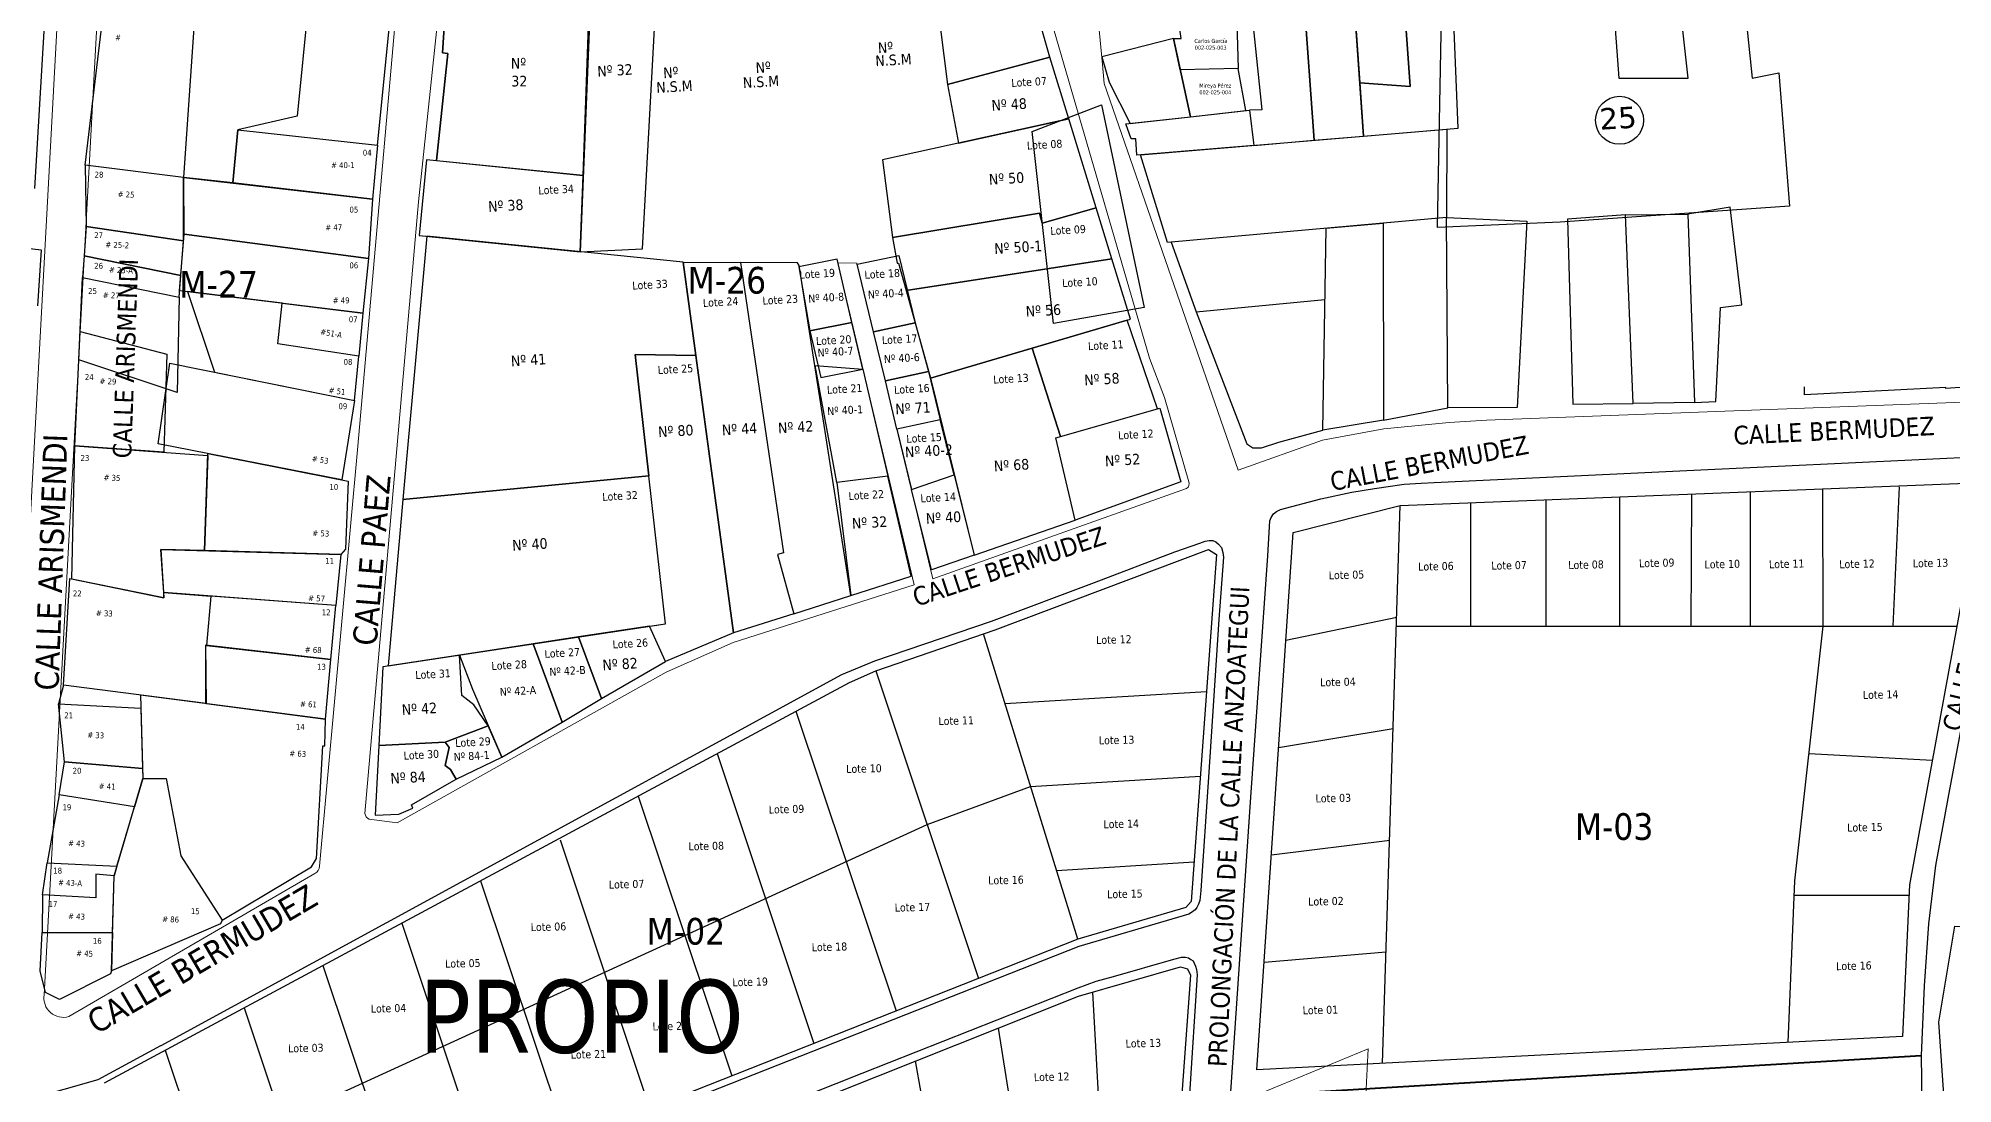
# Model space of a CAD drawing. Header units: metres. Extents: x 2 to 659295185, y -28 to 1124222152.
# Drawn here: x 658698.7 to 659057.6, y 1124157.5 to 1124353.5 of the extents above; entities that cross this region are included whole.
import ezdxf

# ---------------------------------------------------------------- set-up
doc = ezdxf.new("R2010")
doc.units = ezdxf.units.M
doc.header["$MEASUREMENT"] = 0
doc.linetypes.add('HIDDEN', pattern=[0.375, 0.25, -0.125])
for name, color, linetype in [('CALLES', 1, 'CONTINUOUS'), ('CURVAS', 2, 'CONTINUOUS'), ('División Parroquial', 130, 'CONTINUOUS'), ('MANZANA', 30, 'CONTINUOUS'), ('Numero de manzana', 6, 'CONTINUOUS'), ('PARCELA SL', 1, 'CONTINUOUS'), ('Parcelas', 140, 'CONTINUOUS'), ('POLIGONO', 1, 'CONTINUOUS'), ('TEXTOS', 7, 'CONTINUOUS')]:
    doc.layers.add(name, color=color, linetype=linetype)
doc.styles.add('ROMAN', font='verdana.ttf')
doc.styles.get("Standard").update_dxf_attribs({"font": 'tahoma.ttf'})

msp = doc.modelspace()

# ---------------------------------------------------------------- linework, layer by layer
at = {"layer": 'CURVAS', "lineweight": 0}
msp.add_lwpolyline([(658765, 1124093), (658919, 1124152), (658948, 1124164), (658947, 1124144), (659045, 1124152), (659047, 1124141), (659059, 1124068), (659060, 1124062), (659063, 1124054), (659073, 1124027), (659095, 1123996), (658789, 1123944), (658765, 1124093)], dxfattribs=at)
at = {"layer": 'División Parroquial', "lineweight": -3}
for points in [[(658889, 1124300), (658885, 1124336), (658898, 1124341), (658906, 1124303), (658889, 1124300)], [(658889, 1124300), (658885, 1124336), (658898, 1124341), (658906, 1124303), (658889, 1124300)], [(658889, 1124300), (658885, 1124336), (658898, 1124341), (658906, 1124303), (658889, 1124300)], [(659058, 1124187), (659143, 1124183), (659142, 1124178), (659193, 1124182), (659204, 1124231), (659222, 1124231), (659221, 1124199), (659222, 1124199), (659222, 1124186), (659221, 1124186), (659220, 1124175), (659229, 1124175), (659228, 1124152), (659286, 1124150), (659277, 1124049), (659073, 1124060), (659057, 1124140), (659055, 1124169), (659058, 1124187), (659058, 1124187)]]:
    msp.add_lwpolyline(points, dxfattribs=at)
at = {"layer": 'MANZANA', "lineweight": -2}
for p, q in [((659029.8448, 1124286.6176), (659029.8448, 1124288.1176)), ((659056.3081, 1124288.013), (659029.8448, 1124286.6176)), ((659061.6317, 1124288.2005), (659056.3081, 1124287.783)), ((659056.3081, 1124287.783), (659056.3081, 1124288.013)), ((659024.8921, 1124273.2674), (659064.4474, 1124275.0971)), ((658960.3684, 1124270.2081), (659024.8921, 1124273.2674)), ((658931.5739, 1124265.1091), (658939.1271, 1124267.1287)), ((658939.1271, 1124267.1287), (658944.9321, 1124268.3684)), ((658944.9321, 1124268.3684), (658949.1952, 1124269.0583)), ((658949.1952, 1124269.0583), (658954.7859, 1124269.8581)), ((658954.7859, 1124269.8581), (658957.9606, 1124270.0881)), ((658957.9606, 1124270.0881), (658960.3684, 1124270.2081)), ((658929.6114, 1124262.9995), (658929.8258, 1124263.6594)), ((658929.8258, 1124263.6594), (658930.2628, 1124264.3292)), ((658930.2628, 1124264.3292), (658930.807, 1124264.7692)), ((658930.807, 1124264.7692), (658931.5739, 1124265.1091)), ((658929.1991, 1124256.4708), (658929.6114, 1124262.9995)), ((658896.6857, 1124251.4519), (658911.7756, 1124257.1607)), ((658911.7756, 1124257.1607), (658916.484, 1124258.8404)), ((658916.484, 1124258.8404), (658917.4652, 1124259.1803)), ((658917.4652, 1124259.1803), (658918.2321, 1124259.2903)), ((658918.2321, 1124259.2903), (658918.8918, 1124259.3003)), ((658918.8918, 1124259.3003), (658919.436, 1124259.0803)), ((658919.436, 1124259.0803), (658919.9885, 1124258.6404)), ((658919.9885, 1124258.6404), (658920.5409, 1124257.9805)), ((658920.5409, 1124257.9805), (658920.7636, 1124257.0907)), ((658920.7636, 1124257.0907), (658920.879, 1124256.2109)), ((658926.0079, 1124211.2201), (658929.1991, 1124256.4708)), ((658920.879, 1124256.2109), (658920.0544, 1124244.4833)), ((658877.4317, 1124244.1833), (658896.6857, 1124251.4519)), ((658855.5472, 1124236.7849), (658877.4317, 1124244.1833)), ((658920.0544, 1124244.4833), (658918.1002, 1124214.9393)), ((658849.3133, 1124234.2154), (658855.5472, 1124236.7849)), ((658721.7501, 1124164.6295), (658849.3133, 1124234.2154)), ((658918.1002, 1124214.9393), (658916.6654, 1124193.7036)), ((658922.2066, 1124155.0115), (658926.0079, 1124211.2201)), ((658916.451, 1124191.824), (658916.2366, 1124191.1541)), ((658916.6654, 1124193.7036), (658916.451, 1124191.824)), ((658914.3813, 1124189.2645), (658904.8656, 1124186.4551)), ((658914.9255, 1124189.6045), (658914.3813, 1124189.2645)), ((658915.5852, 1124190.0444), (658914.9255, 1124189.6045)), ((658915.915, 1124190.4943), (658915.5852, 1124190.0444)), ((658916.2366, 1124191.1541), (658915.915, 1124190.4943)), ((658904.8656, 1124186.4551), (658893.8079, 1124183.2058)), ((658893.8079, 1124183.2058), (658722.1871, 1124115.6295)), ((658911.5695, 1124180.8462), (658912.996, 1124181.1862)), ((658912.996, 1124181.1862), (658913.7628, 1124181.1862)), ((658913.7628, 1124181.1862), (658914.3071, 1124181.0862)), ((658914.3071, 1124181.0862), (658914.7523, 1124180.7563)), ((658897.0155, 1124176.6871), (658900.2974, 1124177.5869)), ((658900.2974, 1124177.5869), (658911.5695, 1124180.8462)), ((658915.9645, 1124177.8868), (658914.5297, 1124155.5314)), ((658914.7523, 1124180.7563), (658915.1894, 1124180.5363)), ((658915.1894, 1124180.5363), (658915.412, 1124180.0964)), ((658915.412, 1124180.0964), (658915.6347, 1124179.5365)), ((658915.6347, 1124179.5365), (658915.8573, 1124178.8766)), ((658915.8573, 1124178.8766), (658915.9645, 1124177.8868)), ((658853.1559, 1124159.4606), (658893.6265, 1124175.4573)), ((658893.6265, 1124175.4573), (658897.0155, 1124176.6871)), ((658709.9421, 1124158.2708), (658721.6429, 1124164.6295)), ((658805.7918, 1124140.6744), (658853.1559, 1124159.4606)), ((658697.1445, 1124154.6716), (658709.9421, 1124158.2708))]:
    msp.add_line(p, q, dxfattribs=at)
at = {"layer": 'MANZANA', "linetype": 'Continuous', "lineweight": 15}
for points in [[(659055.8485, 1124382.0647), (658898.3381, 1124371.0551, 0.43042936), (658896.3056, 1124368.7797), (658898.1969, 1124348.5853), (658898.509, 1124345.0153), (658923.6449, 1124272.4919), (658939.4761, 1124278.122), (658950.9387, 1124280.2714), (658963.1935, 1124281.4237), (658970.1956, 1124281.8752), (658970.1956, 1124281.8752), (659061.2404, 1124285.2896, 0.40849393), (659064.4211, 1124288.1584), (659057.0739, 1124381.0042, 0.3695006), (659055.8485, 1124382.0647)], [(658913.9787, 1124269.0543, 0.36255694), (658914.4123, 1124270.3414), (658909.809, 1124286.121), (658907.045, 1124293.486), (658885.2804, 1124368.2508, 0.41096429), (658883.8112, 1124369.2844), (658775.3896, 1124362.6177, 0.37470685), (658774.0112, 1124361.2979), (658769.962, 1124322.812), (658759.9265, 1124208.1526, 0.2661707), (658760.7242, 1124207.0503), (658765.982, 1124206.4032), (658816.385, 1124234.622), (658828.96, 1124240.168), (658862.9307, 1124251.003), (658862.9307, 1124251.003), (658862.9307, 1124251.003), (658848.6211, 1124311.3468), (658852.1811, 1124311.3296), (658866.4336, 1124252.1459), (658913.9787, 1124269.0543)], [(658614.994, 1124354.835), (658699.5086, 1124359.066, -0.3572263), (658702.2481, 1124356.3152), (658695.6206, 1124233.9907, -0.3749159), (658693.8128, 1124231.9567, 0.03057356), (658649.1246, 1124228.1419), (658609.381, 1124225.1411), (658592.9088, 1124224.8104, -0.52660435), (658591.6505, 1124226.2607), (658612.1625, 1124352.0502, -0.37878904), (658614.994, 1124354.835)]]:
    msp.add_lwpolyline(points, format="xyb", dxfattribs=at)
msp.add_lwpolyline([(658712.2341, 1124359.2568), (658763.1652, 1124362.2755, -0.44993728), (658765.8383, 1124359.3619), (658758.594, 1124277.012), (658751.4187, 1124198.2483, -0.26621027), (658750.559, 1124196.8996), (658704.4148, 1124170.0648, -0.55317941), (658699.7814, 1124174.1387), (658709.7358, 1124357.0577, -0.34991754)], format="xyb", close=True, dxfattribs=at)
at = {"layer": 'MANZANA', "lineweight": -2}
msp.add_lwpolyline([(659061.3305, 1124235.7151), (659056.7293, 1124210.9201), (659054.3792, 1124198.4127), (659053.1094, 1124187.4549), (659052.2848, 1124175.8373), (659051.6911, 1124162.7799), (659051.8395, 1124153.7118), (659052.7548, 1124144.0937), (659054.2143, 1124136.2553), (659055.1214, 1124130.0566), (659055.377, 1124122.4281), (659056.1768, 1124114.9097), (659057.5209, 1124107.5112), (659059.1948, 1124101.1025)], dxfattribs=at)
at = {"layer": 'MANZANA', "lineweight": 40}
msp.add_lwpolyline([(658776.2169, 1124096.1972), (658827.3824, 1124117.2137), (658886.8435, 1124122.5635), (658922.2066, 1124155.0115), (659051.6911, 1124162.7799)], dxfattribs=at)
at = {"layer": 'Numero de manzana', "lineweight": -2}
msp.add_circle((658995.1553, 1124338.0918), 4.5001, dxfattribs=at)
at = {"layer": 'PARCELA SL', "color": 1, "linetype": 'Continuous', "ltscale": 30}
for p, q in [((658762.3129, 1124333.4347), (658764.7581, 1124358.355)), ((658707.4958, 1124329.6935), (658710.6478, 1124356.3681)), ((658703.4304, 1124232.2056), (658702.4861, 1124228.6868))]:
    msp.add_line(p, q, dxfattribs=at)
for points in [[(658800.2847, 1124313.4343), (658811.9583, 1124313.9783), (658814.6623, 1124363.3744), (658802.2941, 1124362.4864), (658800.2847, 1124313.4343)], [(658848.457, 1124312.048), (658841.2566, 1124310.6233), (658843.3371, 1124298.6223), (658851.2332, 1124300.1887), (658848.457, 1124312.048)], [(658855.2814, 1124298.4554), (658852.2378, 1124311.094), (658860.0591, 1124312.7754), (658863.0876, 1124300.1331), (658855.2814, 1124298.4554)], [(658706.9647, 1124308.6182), (658725.0904, 1124304.9154), (658724.7004, 1124287.0797), (658706.2823, 1124293.1733), (658706.9647, 1124308.6182)], [(658726.6788, 1124305.9681), (658731.7219, 1124290.8679), (658757.9774, 1124285.5938), (658758.7782, 1124293.8953), (658743.5804, 1124296.1897), (658744.3974, 1124303.806), (658726.6788, 1124305.9681)], [(658851.2332, 1124300.1887), (658843.3371, 1124298.6223), (658845.3885, 1124289.8592), (658853.2846, 1124291.4256), (658851.2332, 1124300.1887)], [(658705.5182, 1124277.036), (658706.535, 1124298.5119), (658722.7861, 1124294.2525), (658722.2262, 1124275.851), (658705.5182, 1124277.036)], [(658723.3197, 1124292.5557), (658757.9774, 1124285.5938), (658755.5797, 1124270.6854), (658721.1501, 1124277.4609), (658723.3197, 1124292.5557)], [(658857.971, 1124271.4068), (658848.3972, 1124270.1963), (658844.3122, 1124292.1291), (658853.2846, 1124291.4256), (658857.971, 1124271.4068)], [(658785.5738, 1124218.7226), (658796.9187, 1124225.2726), (658791.4581, 1124239.9318), (658777.6488, 1124237.8293), (658780.1048, 1124231.433), (658785.5738, 1124218.7226)], [(658774.9973, 1124221.493), (658783.0383, 1124224.5989), (658780.3427, 1124228.4876), (658778.0958, 1124230.2731), (658777.6488, 1124237.8293), (658763.3139, 1124235.6468), (658762.5435, 1124220.8668), (658774.9973, 1124221.493)]]:
    msp.add_lwpolyline(points, dxfattribs=at)
at = {"layer": 'PARCELA SL', "linetype": 'Continuous', "ltscale": 50}
for points in [[(658911.0793, 1124315.2714), (658915.7715, 1124302.1873)], [(658915.7715, 1124302.1873), (658939.9291, 1124304.4737)], [(658915.7715, 1124302.1873), (658925.3063, 1124277.4085), (658926.407, 1124276.6798), (658928.0469, 1124276.6998), (658931.2832, 1124277.7421), (658939.5085, 1124280.0043)]]:
    msp.add_lwpolyline(points, dxfattribs=at)
at = {"layer": 'Parcelas', "lineweight": -2}
for p, q in [((658964.9031, 1124336.6204), (658963.3798, 1124374.9602)), ((658924.829, 1124371.3449), (658928.0989, 1124340.0778)), ((658935.0531, 1124373.2335), (658937.9194, 1124334.35)), ((658937.9194, 1124334.35), (658935.1205, 1124372.5971)), ((658944.4761, 1124373.7989), (658946.4416, 1124345.0961)), ((658947.1242, 1124335.1279), (658944.4761, 1124373.7989)), ((658953.7633, 1124374.2877), (658955.8696, 1124344.452)), ((658955.8696, 1124344.452), (658953.7633, 1124374.2877)), ((658866.4397, 1124366.2299), (658869.1391, 1124344.8036)), ((658888.353, 1124349.9451), (658883.4174, 1124367.0992)), ((658888.353, 1124349.9451), (658883.4174, 1124367.0992)), ((658800.8546, 1124327.7762), (658802.125, 1124362.8433)), ((658725.9878, 1124327.3754), (658728.1161, 1124358.1519)), ((658749.2658, 1124359.611), (658747.2268, 1124338.861)), ((658775.1152, 1124360.307), (658774.4701, 1124350.7287)), ((658774.4701, 1124350.7287), (658775.1152, 1124360.307)), ((658698.0297, 1124325.3156), (658699.8331, 1124355.8624)), ((658911.5513, 1124353.4156), (658898.0656, 1124349.987)), ((658911.5513, 1124353.4156), (658914.6905, 1124338.7552)), ((658914.6905, 1124338.7552), (658911.5513, 1124353.4156)), ((658911.5513, 1124353.4156), (658911.5513, 1124353.4156)), ((658911.5513, 1124353.4156), (658912.9513, 1124353.4156)), ((658912.8031, 1124347.5695), (658911.5513, 1124353.4156)), ((658912.9513, 1124353.4156), (658912.5662, 1124356.0678)), ((658923.382, 1124356.3671), (658923.65, 1124347.8313)), ((658775.4626, 1124350.6067), (658773.3391, 1124330.5487)), ((658773.3391, 1124330.5487), (658775.4626, 1124350.6067)), ((658774.4701, 1124350.7287), (658775.4626, 1124350.6067)), ((658775.4626, 1124350.6067), (658774.4701, 1124350.7287)), ((658869.1391, 1124344.8036), (658888.353, 1124349.9451)), ((658888.353, 1124349.9451), (658869.1391, 1124344.8036)), ((658869.1391, 1124344.8036), (658888.353, 1124349.9451)), ((658891.9065, 1124338.3473), (658888.353, 1124349.9451)), ((658898.0656, 1124349.987), (658899.4759, 1124345.2631)), ((658923.65, 1124347.8313), (658912.8031, 1124347.5695)), ((658923.65, 1124347.8313), (658912.8031, 1124347.5695)), ((658912.8031, 1124347.5695), (658914.6905, 1124338.7552)), ((658925.1099, 1124339.9107), (658923.65, 1124347.8313)), ((658869.1391, 1124344.8036), (658871.2185, 1124333.8085)), ((658899.4759, 1124345.2631), (658903.4121, 1124337.5044)), ((658955.8696, 1124344.452), (658946.4416, 1124345.0961)), ((658946.4416, 1124345.0961), (658947.1242, 1124335.1279)), ((658946.4416, 1124345.0961), (658955.8696, 1124344.452)), ((658914.6905, 1124338.7552), (658925.7708, 1124339.9839)), ((658914.6905, 1124338.7552), (658925.1099, 1124339.9107)), ((658928.0989, 1124340.0778), (658925.7708, 1124339.9839)), ((658925.7708, 1124339.9839), (658926.597, 1124333.3932)), ((658925.7708, 1124339.9839), (658926.597, 1124333.3932)), ((658736.1188, 1124336.2972), (658735.1897, 1124326.3404)), ((658735.1897, 1124326.3404), (658736.1188, 1124336.2972)), ((658747.2268, 1124338.861), (658736.1188, 1124336.2972)), ((658736.1188, 1124336.2972), (658762.3129, 1124333.4347)), ((658891.9065, 1124338.3473), (658856.9674, 1124330.6819)), ((658871.2185, 1124333.8085), (658891.9065, 1124338.3473)), ((658897.0378, 1124321.6688), (658891.9065, 1124338.3473)), ((658902.617, 1124337.4162), (658914.6905, 1124338.7552)), ((658903.5894, 1124334.6311), (658902.617, 1124337.4162)), ((658903.4121, 1124337.5044), (658914.6905, 1124338.7552)), ((658905.3674, 1124331.5992), (658962.7628, 1124336.4494)), ((658947.1242, 1124335.1279), (658964.9031, 1124336.6204)), ((658962.7628, 1124336.4494), (658962.7344, 1124319.8495)), ((658762.3129, 1124333.4347), (658761.3613, 1124323.2792)), ((658904.4892, 1124334.6503), (658903.5894, 1124334.6311)), ((658904.67, 1124331.5402), (658904.4892, 1124334.6503)), ((658926.597, 1124333.3932), (658904.67, 1124331.5402)), ((658926.597, 1124333.3932), (658937.9194, 1124334.35)), ((658937.9194, 1124334.35), (658947.1242, 1124335.1279)), ((658707.4958, 1124329.6935), (658707.6423, 1124318.1939)), ((658725.9414, 1124327.3812), (658707.4958, 1124329.6935)), ((658707.4958, 1124329.6935), (658707.6423, 1124318.1939)), ((658771.4836, 1124330.6772), (658770.1013, 1124316.4944)), ((658800.8546, 1124327.7762), (658771.4836, 1124330.6772)), ((658773.3391, 1124330.5487), (658800.8546, 1124327.7762)), ((658856.9674, 1124330.6819), (658858.8639, 1124316.1048)), ((658910.4318, 1124315.214), (658905.3674, 1124331.5992)), ((658725.9419, 1124315.4812), (658725.9414, 1124327.3812)), ((658735.1897, 1124326.3404), (658725.9878, 1124327.3754)), ((658725.9878, 1124327.3754), (658761.3613, 1124323.2792)), ((658726.0414, 1124316.7155), (658725.9878, 1124327.3754)), ((658761.3613, 1124323.2792), (658735.1897, 1124326.3404)), ((658800.2847, 1124313.4343), (658800.8546, 1124327.7762)), ((658761.3613, 1124323.2792), (658760.5683, 1124312.2076)), ((658897.0378, 1124321.6688), (658886.8876, 1124318.8288)), ((658886.8876, 1124318.8288), (658897.0378, 1124321.6688)), ((658899.9784, 1124312.1109), (658897.0378, 1124321.6688)), ((659015.918, 1124321.8166), (659007.9781, 1124320.4897)), ((659018.0812, 1124303.524), (659015.918, 1124321.8166)), ((658707.6423, 1124318.1939), (658707.2941, 1124312.705)), ((658725.9419, 1124315.4812), (658707.6423, 1124318.1939)), ((658707.6423, 1124318.1939), (658725.9419, 1124315.4812)), ((658886.3891, 1124320.6623), (658858.8639, 1124316.1048)), ((658858.8639, 1124316.1048), (658886.3891, 1124320.6623)), ((658886.8876, 1124318.8288), (658886.3891, 1124320.6623)), ((658886.3891, 1124320.6623), (658886.8876, 1124318.8288)), ((658962.7344, 1124319.8495), (658910.4318, 1124315.214)), ((658939.5085, 1124280.0043), (658940.159, 1124317.8487)), ((658940.159, 1124317.8487), (658950.8472, 1124318.7959)), ((658962.7344, 1124319.8495), (658950.8472, 1124318.7959)), ((658950.8472, 1124318.7959), (658950.9074, 1124281.866)), ((658950.8472, 1124318.7959), (658950.9074, 1124281.866)), ((658962.9298, 1124284.1686), (658962.7344, 1124319.8495)), ((658962.9298, 1124284.1686), (658962.7344, 1124319.8495)), ((658962.7344, 1124319.8495), (658977.7674, 1124319.156)), ((658977.7674, 1124319.156), (658975.9296, 1124284.2343)), ((658996.2785, 1124320.3972), (658985.4116, 1124319.5477)), ((658985.4116, 1124319.5477), (658986.4241, 1124284.8925)), ((658996.2785, 1124320.3972), (659007.9781, 1124320.4897)), ((658997.6935, 1124285.0054), (658996.2785, 1124320.3972)), ((658997.6935, 1124285.0054), (658996.2785, 1124320.3972)), ((659007.9781, 1124320.4897), (659009.1917, 1124285.2105)), ((659007.9781, 1124320.4897), (659009.1917, 1124285.2105)), ((658699.2589, 1124313.7727), (658669.2168, 1124317.1372)), ((658725.1899, 1124306.1497), (658726.0414, 1124316.7155)), ((658725.4198, 1124309.0022), (658725.9419, 1124315.4812)), ((658725.4198, 1124309.0022), (658725.9419, 1124315.4812)), ((658726.0414, 1124316.7155), (658760.5683, 1124312.2076)), ((658760.5683, 1124312.2076), (658726.0414, 1124316.7155)), ((658771.5539, 1124316.3471), (658767.0464, 1124267.027)), ((658770.1013, 1124316.4944), (658800.2847, 1124313.4343)), ((658819.6128, 1124311.4871), (658771.5539, 1124316.3471)), ((658858.8639, 1124316.1048), (658859.711, 1124311.2932)), ((658698.5794, 1124303.3148), (658699.2589, 1124313.7727)), ((658707.2941, 1124312.705), (658706.9647, 1124308.6182)), ((658725.4198, 1124309.0022), (658707.2941, 1124312.705)), ((658707.2941, 1124312.705), (658725.4198, 1124309.0022)), ((658760.5683, 1124312.2076), (658759.5054, 1124301.9626)), ((658821.9798, 1124294.0066), (658819.6128, 1124311.4871)), ((658829.0245, 1124241.9814), (658819.6128, 1124311.4871)), ((658819.6128, 1124311.4871), (658830.3127, 1124311.4354)), ((658819.6128, 1124311.4871), (658821.9798, 1124294.0066)), ((658830.3127, 1124311.4354), (658838.4073, 1124257.008)), ((658841.0126, 1124311.3836), (658830.3127, 1124311.4354)), ((658830.3127, 1124311.4354), (658838.4073, 1124257.008)), ((658841.3577, 1124310.8928), (658841.0126, 1124311.3836)), ((658851.0326, 1124248.9995), (658841.3577, 1124310.8928)), ((658859.711, 1124311.2932), (658859.9977, 1124311.2918)), ((658859.9977, 1124311.2918), (658861.4167, 1124306.1672)), ((658899.9784, 1124312.1109), (658861.4167, 1124306.1672)), ((658861.4167, 1124306.1672), (658899.9784, 1124312.1109)), ((658903.4629, 1124300.7848), (658899.9784, 1124312.1109)), ((658706.9647, 1124308.6182), (658725.0904, 1124304.9154)), ((658725.0904, 1124304.9154), (658725.4198, 1124309.0022)), ((658759.5054, 1124301.9626), (658725.1899, 1124306.1497)), ((658743.5804, 1124296.1897), (658744.3974, 1124303.806)), ((658744.3974, 1124303.806), (658759.5054, 1124301.9626)), ((658861.4167, 1124306.1672), (658865.9611, 1124289.7559)), ((659014.0674, 1124302.9837), (659018.0812, 1124303.524)), ((658759.5054, 1124301.9626), (658758.7782, 1124293.8953)), ((658855.2814, 1124298.4554), (658863.0876, 1124300.1331)), ((658863.0876, 1124300.1331), (658865.6174, 1124290.9969)), ((658865.9611, 1124289.7559), (658903.4629, 1124300.7848)), ((658902.8489, 1124300.6043), (658885.0142, 1124295.3592)), ((658908.509, 1124284.0026), (658902.8489, 1124300.6043)), ((659013.228, 1124285.3837), (659014.0674, 1124302.9837)), ((658758.7782, 1124293.8953), (658743.5804, 1124296.1897)), ((658857.5009, 1124289.2388), (658855.2814, 1124298.4554)), ((658813.1363, 1124271.4323), (658810.5808, 1124294.1591)), ((658810.5808, 1124294.1591), (658821.9798, 1124294.0066)), ((658816.2539, 1124243.707), (658810.5808, 1124294.1591)), ((658810.5808, 1124294.1591), (658821.9798, 1124294.0066)), ((658821.9798, 1124294.0066), (658810.5808, 1124294.1591)), ((658810.5808, 1124294.1591), (658813.1363, 1124271.4323)), ((658821.9798, 1124294.0066), (658829.0245, 1124241.9814)), ((658885.0142, 1124295.3592), (658865.9611, 1124289.7559)), ((658890.3693, 1124278.8038), (658885.0142, 1124295.3592)), ((658885.0142, 1124295.3592), (658890.3693, 1124278.8038)), ((658865.6174, 1124290.9969), (658857.5009, 1124289.2388)), ((658857.5009, 1124289.2388), (658865.6174, 1124290.9969)), ((658859.683, 1124280.1779), (658857.5009, 1124289.2388)), ((658865.6174, 1124290.9969), (658867.7949, 1124281.9348)), ((658865.9611, 1124289.7559), (658874.1606, 1124256.5894)), ((659009.1917, 1124285.2105), (658997.6935, 1124285.0054)), ((659009.1917, 1124285.2105), (659013.228, 1124285.3837)), ((659009.1917, 1124285.2105), (659013.228, 1124285.3837)), ((658867.7949, 1124281.9348), (658859.683, 1124280.1779)), ((658867.7949, 1124281.9348), (658859.683, 1124280.1779)), ((658870.3936, 1124271.6247), (658867.7949, 1124281.9348)), ((658889.4657, 1124278.5448), (658908.9801, 1124284.1376)), ((658890.3693, 1124278.8038), (658908.509, 1124284.0026)), ((658908.9801, 1124284.1376), (658912.904, 1124270.3033)), ((658950.9074, 1124281.866), (658939.5085, 1124280.0043)), ((658950.9074, 1124281.866), (658962.9298, 1124284.1686)), ((658975.9296, 1124284.2343), (658962.9298, 1124284.1686)), ((658986.4241, 1124284.8925), (658997.6935, 1124285.0054)), ((658859.683, 1124280.1779), (658862.4082, 1124268.8614)), ((658889.4657, 1124278.5448), (658890.3693, 1124278.8038)), ((658893.1103, 1124263.1401), (658889.4657, 1124278.5448)), ((658893.1103, 1124263.1401), (658889.4657, 1124278.5448)), ((658704.9873, 1124252.0916), (658705.5182, 1124277.036)), ((658705.5182, 1124277.036), (658730.4556, 1124275.2673)), ((658729.8279, 1124257.4184), (658730.4682, 1124275.6271)), ((658730.4556, 1124275.2673), (658729.8279, 1124257.4184)), ((658730.4682, 1124275.6271), (658756.7568, 1124270.4537)), ((658730.4682, 1124275.6271), (658756.7568, 1124270.4537)), ((658767.0464, 1124267.027), (658813.1363, 1124271.4323)), ((658813.1363, 1124271.4323), (658767.0464, 1124267.027)), ((658813.1363, 1124271.4323), (658767.0464, 1124267.027)), ((658816.2539, 1124243.707), (658813.1363, 1124271.4323)), ((658857.971, 1124271.4068), (658848.3972, 1124270.1963)), ((658862.3701, 1124252.6148), (658857.971, 1124271.4068)), ((658862.4082, 1124268.8614), (658870.3936, 1124271.6247)), ((658862.4082, 1124268.8614), (658870.3936, 1124271.6247)), ((658870.3936, 1124271.6247), (658874.1606, 1124256.5894)), ((658756.7568, 1124270.4537), (658756.2592, 1124257.6634)), ((658848.3972, 1124270.1963), (658851.0326, 1124248.9995)), ((658866.1752, 1124253.8261), (658862.4082, 1124268.8614)), ((658912.904, 1124270.3033), (658893.1103, 1124263.1401)), ((658767.0464, 1124267.027), (658764.3026, 1124235.7973)), ((658874.1606, 1124256.5894), (658893.1103, 1124263.1401)), ((658729.8279, 1124257.4184), (658721.6413, 1124257.6516)), ((658721.6413, 1124257.6516), (658722.232, 1124248.5732)), ((658722.232, 1124249.5732), (658721.6413, 1124257.6516)), ((658721.6413, 1124257.6516), (658755.3976, 1124256.69)), ((658755.3976, 1124256.69), (658729.8279, 1124257.4184)), ((658755.3976, 1124256.69), (658754.4914, 1124247.153)), ((658756.2592, 1124257.6634), (658755.3976, 1124256.69)), ((658838.4073, 1124257.008), (658837.2647, 1124256.7133)), ((658838.4073, 1124257.008), (658837.2647, 1124256.7133)), ((658837.2647, 1124256.7133), (658840.362, 1124245.5968)), ((658837.2647, 1124256.7133), (658840.362, 1124245.5968)), ((658874.1606, 1124256.5894), (658866.1752, 1124253.8261)), ((658703.4304, 1124232.2056), (658704.5954, 1124252.1716)), ((658704.5954, 1124252.1716), (658722.232, 1124248.5732)), ((658722.232, 1124248.5732), (658704.9873, 1124252.0916)), ((658722.232, 1124248.5732), (658722.232, 1124249.5732)), ((658722.232, 1124249.5732), (658731.0572, 1124248.9111)), ((658754.4914, 1124247.153), (658722.232, 1124249.5732)), ((658851.0326, 1124248.9995), (658862.3701, 1124252.6148)), ((658731.0572, 1124248.9111), (658730.2163, 1124239.6492)), ((658731.0572, 1124248.9111), (658730.2163, 1124239.6492)), ((658754.4914, 1124247.153), (658731.0572, 1124248.9111)), ((658753.5659, 1124236.995), (658754.4914, 1124247.153)), ((658840.362, 1124245.5968), (658829.0245, 1124241.9814)), ((658840.362, 1124245.5968), (658851.0326, 1124248.9995)), ((658764.3026, 1124235.7973), (658816.2539, 1124243.707)), ((658813.288, 1124243.2555), (658799.9616, 1124241.2265)), ((658813.288, 1124243.2555), (658816.2539, 1124243.707)), ((658816.2862, 1124236.6215), (658813.288, 1124243.2555)), ((658816.2862, 1124236.6215), (658813.288, 1124243.2555)), ((658730.2163, 1124239.6492), (658730.0176, 1124239.6717)), ((658730.0176, 1124239.6717), (658730.0176, 1124228.7607)), ((658730.0176, 1124239.6717), (658730.1569, 1124228.7426)), ((658753.5659, 1124236.995), (658730.0176, 1124239.6717)), ((658730.2163, 1124239.6492), (658753.5659, 1124236.995)), ((658799.9616, 1124241.2265), (658791.4607, 1124239.9246)), ((658791.4607, 1124239.9246), (658796.9187, 1124225.2726)), ((658799.9616, 1124241.2265), (658804.295, 1124229.6942)), ((658804.295, 1124229.6942), (658799.9616, 1124241.2265)), ((658829.0245, 1124241.9814), (658816.2862, 1124236.6215)), ((658752.5498, 1124225.8412), (658753.5659, 1124236.995)), ((658804.295, 1124229.6942), (658816.2862, 1124236.6215)), ((658730.1569, 1124228.7426), (658703.4304, 1124232.2056)), ((658703.5863, 1124217.8425), (658702.4861, 1124228.6868)), ((658702.4861, 1124228.6868), (658717.9054, 1124227.8873)), ((658752.5498, 1124225.8412), (658717.8399, 1124230.3385)), ((658717.8399, 1124230.3385), (658718.2579, 1124214.6947)), ((658717.9054, 1124227.8873), (658718.2085, 1124216.5413)), ((658730.1569, 1124228.7426), (658752.5498, 1124225.8412)), ((658796.9187, 1124225.2726), (658804.295, 1124229.6942)), ((658752.3882, 1124220.8438), (658752.5498, 1124225.8412)), ((658783.0383, 1124224.5989), (658774.9973, 1124221.493)), ((658785.5738, 1124218.7226), (658783.0383, 1124224.5989)), ((658750.8351, 1124199.6845), (658752.0183, 1124220.8515)), ((658752.0183, 1124220.8515), (658752.3882, 1124220.8438)), ((658762.5435, 1124220.8668), (658761.8687, 1124207.8143)), ((658774.9973, 1124221.493), (658762.5435, 1124220.8668)), ((658774.9973, 1124221.493), (658775.6976, 1124220.5185)), ((658775.6976, 1124220.5185), (658774.9973, 1124221.493)), ((658775.6976, 1124220.5185), (658775.0001, 1124217.1194)), ((658775.0001, 1124217.1194), (658775.6976, 1124220.5185)), ((658702.5715, 1124211.6247), (658703.5863, 1124217.8425)), ((658718.2085, 1124216.5413), (658703.5863, 1124217.8425)), ((658703.5863, 1124217.8425), (658718.2085, 1124216.5413)), ((658775.0001, 1124217.1194), (658775.9476, 1124216.383)), ((658775.9476, 1124216.383), (658775.0001, 1124217.1194)), ((658777.0591, 1124214.5777), (658785.5738, 1124218.7226)), ((658712.9035, 1124196.4648), (658718.2579, 1124214.6947)), ((658718.2579, 1124214.6947), (658716.7023, 1124209.3984)), ((658718.2085, 1124216.5413), (658718.2579, 1124214.6947)), ((658718.2579, 1124214.6947), (658722.6579, 1124214.6947)), ((658718.2579, 1124214.6947), (658722.6579, 1124214.6947)), ((658722.6579, 1124214.6947), (658725.3853, 1124200.1991)), ((658722.6579, 1124214.6947), (658725.3853, 1124200.1991)), ((658768.6759, 1124209.7377), (658777.0591, 1124214.5777)), ((658775.9476, 1124216.383), (658777.0591, 1124214.5777)), ((658777.0591, 1124214.5777), (658775.9476, 1124216.383)), ((658702.5715, 1124211.6247), (658700.3494, 1124198.9176)), ((658716.7023, 1124209.3984), (658702.5715, 1124211.6247)), ((658716.7023, 1124209.3984), (658702.5715, 1124211.6247)), ((658768.9002, 1124209.1063), (658768.6759, 1124209.7377)), ((658713.4333, 1124198.2686), (658716.7023, 1124209.3984)), ((658761.8687, 1124207.8143), (658766.2637, 1124208.024)), ((658766.2637, 1124208.024), (658768.9002, 1124209.1063)), ((658725.3853, 1124200.1991), (658733.1582, 1124188.1365)), ((658725.3853, 1124200.1991), (658733.1582, 1124188.1365)), ((658749.8888, 1124198.1534), (658750.8351, 1124199.6845)), ((658699.4883, 1124192.8787), (658700.3494, 1124198.9176)), ((658700.3494, 1124198.9176), (658713.4333, 1124198.2686)), ((658700.3494, 1124198.9176), (658713.4333, 1124198.2686)), ((658712.9035, 1124196.4648), (658709.4656, 1124196.7531)), ((658709.4656, 1124196.7531), (658709.4734, 1124192.3331)), ((658712.9035, 1124196.4648), (658709.4656, 1124196.7531)), ((658709.4656, 1124196.7531), (658709.4734, 1124192.3331)), ((658712.383, 1124178.6424), (658712.9035, 1124196.4648)), ((658712.5932, 1124185.8393), (658712.9035, 1124196.4648)), ((658713.4333, 1124198.2686), (658712.9035, 1124196.4648)), ((658733.1582, 1124188.1365), (658749.8888, 1124198.1534)), ((658699.4883, 1124192.8787), (658699.3932, 1124185.8393)), ((658709.4734, 1124192.3331), (658699.4883, 1124192.8787)), ((658709.4734, 1124192.3331), (658699.4883, 1124192.8787)), ((658699.0176, 1124178.6491), (658699.3932, 1124185.8393)), ((658699.3932, 1124185.8393), (658712.5932, 1124185.8393)), ((658699.3932, 1124185.8393), (658712.5932, 1124185.8393)), ((658699.3932, 1124185.8393), (658712.5932, 1124185.8393)), ((658732.8386, 1124187.447), (658712.383, 1124178.6424)), ((658712.5932, 1124185.8393), (658712.383, 1124178.6424)), ((658733.1582, 1124188.1365), (658732.8386, 1124187.447)), ((658733.1582, 1124188.1365), (658732.8386, 1124187.447)), ((658700.0502, 1124174.578), (658699.0176, 1124178.6491)), ((658712.2228, 1124178.0641), (658702.6888, 1124173.2587)), ((658712.383, 1124178.6424), (658712.2228, 1124178.0641)), ((658702.6888, 1124173.2587), (658700.0502, 1124174.578)), ((658721.6429, 1124164.6295), (658721.7501, 1124164.6295))]:
    msp.add_line(p, q, dxfattribs=at)
at = {"layer": 'Parcelas', "lineweight": -3}
for p, q in [((658954.0393, 1124265.8698), (659063.337, 1124270.1792)), ((658995.2055, 1124243.1615), (658995.2055, 1124267.4929)), ((659008.5795, 1124243.2796), (659008.6881, 1124268.0245)), ((659019.7005, 1124243.2795), (659019.7005, 1124268.4587)), ((659033.3528, 1124243.2796), (659033.245, 1124268.9927)), ((659046.4581, 1124243.2796), (659047.6689, 1124269.3612)), ((659063.337, 1124270.1792), (659049.5003, 1124194.7761)), ((658933.9753, 1124260.7898), (658954.0393, 1124265.8698)), ((658950.7384, 1124161.3123), (658954.0393, 1124265.8698)), ((658967.3001, 1124243.2796), (658967.3001, 1124266.3926)), ((658981.371, 1124243.1615), (658981.371, 1124266.9825)), ((658927.1348, 1124160.1004), (658933.9753, 1124260.7898)), ((658878.0909, 1124242.5565), (658918.1119, 1124257.6491)), ((658919.587, 1124256.6714), (658914.8557, 1124191.6467)), ((658918.1119, 1124257.6491), (658919.587, 1124256.6714)), ((658855.7147, 1124234.9001), (658878.0909, 1124242.5565)), ((658932.6071, 1124240.6508), (658953.379, 1124244.9545)), ((658953.3261, 1124243.2796), (659058.2552, 1124243.2796)), ((659028.0443, 1124195.4944), (659033.3528, 1124243.2796)), ((658893.5928, 1124184.5617), (658875.8879, 1124241.8027)), ((658850.7886, 1124232.6968), (658855.7147, 1124234.9001)), ((658855.7147, 1124234.9001), (658874.9678, 1124177.2105)), ((658711.0766, 1124157.6334), (658850.7886, 1124232.6968)), ((658879.9152, 1124228.7821), (658917.7217, 1124231.0363)), ((658840.7325, 1124227.2939), (658859.5179, 1124171.1124)), ((658931.2391, 1124220.5132), (658952.7189, 1124224.0449)), ((658825.9535, 1124219.3536), (658844.1143, 1124165.0326)), ((659030.6986, 1124219.387), (659053.7814, 1124218.106)), ((658884.7403, 1124213.1822), (658916.5664, 1124215.1578)), ((658811.1745, 1124211.4132), (658828.7107, 1124158.9528)), ((658865.3412, 1124206.0553), (658884.7403, 1124213.1822)), ((658709.6433, 1124134.788), (658865.3412, 1124206.0553)), ((658796.5608, 1124203.1727), (658813.3072, 1124152.873)), ((658929.871, 1124200.3756), (658952.0587, 1124203.1353)), ((658889.5979, 1124197.4773), (658915.3973, 1124199.0898)), ((658781.6227, 1124195.5359), (658797.9036, 1124146.7933)), ((659026.7746, 1124165.2164), (659028.0443, 1124195.4944)), ((659027.9312, 1124192.7992), (659049.5003, 1124192.7992)), ((659049.5003, 1124194.7761), (659048.222, 1124166.3176)), ((658913.8677, 1124190.5244), (658893.5928, 1124184.5617)), ((658914.8557, 1124191.6467), (658913.8677, 1124190.5244)), ((658766.8437, 1124187.5955), (658782.5, 1124140.7135)), ((658893.5928, 1124184.5617), (658710.1999, 1124112.1767)), ((658928.5029, 1124180.238), (658951.3986, 1124182.2257)), ((658752.0647, 1124179.6552), (658767.0965, 1124134.6337)), ((658893.7387, 1124173.8896), (658912.8204, 1124179.3817)), ((658912.8204, 1124179.3817), (658914.1502, 1124179.041)), ((658914.7189, 1124177.8239), (658913.1006, 1124155.4909)), ((658914.1502, 1124179.041), (658914.7189, 1124177.8239)), ((658712.088, 1124101.6871), (658893.7387, 1124173.8896)), ((658897.7944, 1124149.7753), (658896.4, 1124174.6556)), ((658737.2857, 1124171.7148), (658751.6929, 1124128.5539)), ((658882.5243, 1124144.0732), (658878.6975, 1124167.911)), ((658722.506, 1124163.7741), (658736.2893, 1124122.4741)), ((659048.222, 1124166.3176), (658927.1348, 1124160.1004)), ((658867.2542, 1124138.3711), (658863.1784, 1124161.7425))]:
    msp.add_line(p, q, dxfattribs=at)
msp.add_lwpolyline([(658962, 1124371), (658993, 1124373), (658995, 1124346), (659008, 1124346), (659005, 1124373), (659017, 1124375), (659020, 1124346), (659025, 1124347), (659027, 1124322), (658984, 1124319), (658961, 1124318), (658962, 1124371)], dxfattribs=at)
at = {"layer": 'POLIGONO', "lineweight": -3}
msp.add_lwpolyline([(658962, 1124371), (658993, 1124373), (658995, 1124346), (659008, 1124346), (659005, 1124373), (659017, 1124375), (659020, 1124346), (659025, 1124347), (659027, 1124322), (658984, 1124319), (658961, 1124318), (658962, 1124371)], dxfattribs=at)

# ---------------------------------------------------------------- texts
at = {"layer": 'CALLES', "color": 0}
for s, height, rotation, p in [('CALLE ARISMENDI', 3.5, 87.973991, (658716.0986, 1124274.6673)), ('CALLE BERMUDEZ', 3.5, 2.772957, (659016.589, 1124277.2578)), ('CALLE ARISMENDI', 4.5, 87.973991, (658702.4752, 1124231.1248)), ('CALLE BERMUDEZ', 3.5, 10.755078, (658941.2774, 1124268.5756)), ('CALLE PAEZ', 4.5, 85.201841, (658762.0892, 1124239.454)), ('CALLE CAMPO ELIAS', 3.5, 76.430588, (659059.0299, 1124223.3176)), ('CALLE BERMUDEZ', 3.5, 18.323671, (658863.3304, 1124246.8784)), ('PROLONGACIÓN DE LA CALLE ANZOATEGUI', 3.5, 87.269008, (658921.4635, 1124160.5649)), ('CALLE BERMUDEZ', 4.5, 30.431506, (658709.605, 1124166.6348))]:
    msp.add_text(s, height=height, rotation=rotation, dxfattribs=at).set_placement(p)
at = {"layer": 'Numero de manzana', "lineweight": -2, "style": 'ROMAN'}
msp.add_text('25', height=4, rotation=3.491535, dxfattribs=at).set_placement((658991.5076, 1124336.3152))
at = {"layer": 'Numero de manzana', "lineweight": -2}
for s, p in [('M-26', (658820.4303, 1124305.6091)), ('M-27', (658725.1408, 1124304.8711)), ('M-03', (658986.7734, 1124203.1945)), ('M-02', (658812.7521, 1124183.5601))]:
    msp.add_text(s, height=5, dxfattribs=at).set_placement(p)
at = {"layer": 'Parcelas', "lineweight": -2}
for s, height, p in [('#', 1.1, (658713.0983, 1124353.078)), ('Carlos García', 0.75, (658915.4419, 1124352.6083)), ('Nº', 2, (658787.2808, 1124347.7834)), ('002-025-003', 0.75, (658915.5088, 1124351.3427)), ('32', 2, (658787.3763, 1124344.4419)), ('002-025-004', 0.75, (658916.3805, 1124342.9695)), ('Mireya Pérez', 0.75, (658916.3657, 1124344.2352)), ('04', 1.1, (658759.5292, 1124331.4845)), ('28', 1.1, (658709.2502, 1124327.3555)), ('# 40-1', 1.1, (658753.584, 1124329.1361)), ('05', 1.1, (658757.0346, 1124320.8017)), ('# 47', 1.1, (658752.498, 1124317.4638)), ('27', 1.1, (658709.176, 1124315.9999)), ('26', 1.1, (658709.176, 1124310.2671)), ('06', 1.1, (658757.017, 1124310.3484)), ('25', 1.1, (658708.0358, 1124305.5347)), ('# 49', 1.1, (658753.8947, 1124303.7902)), ('07', 1.1, (658756.8984, 1124300.2353)), ('08', 1.1, (658755.9317, 1124292.2485)), ('24', 1.1, (658707.4218, 1124289.4095)), ('09', 1.1, (658754.9677, 1124283.9394)), ('23', 1.1, (658706.6121, 1124274.2437)), ('10', 1.1, (658753.2709, 1124268.8136)), ('11', 1.1, (658752.4899, 1124254.9534)), ('22', 1.1, (658705.1794, 1124248.8345)), ('12', 1.1, (658751.8469, 1124245.2979)), ('13', 1.1, (658750.9544, 1124235.0952)), ('21', 1.1, (658703.5647, 1124225.9822)), ('14', 1.1, (658747.0084, 1124223.8434)), ('20', 1.1, (658705.1211, 1124215.5974)), ('19', 1.1, (658703.2313, 1124208.7504)), ('18', 1.1, (658701.4965, 1124196.8706)), ('17', 1.1, (658700.6206, 1124190.6025)), ('15', 1.1, (658727.2964, 1124189.2632)), ('16', 1.1, (658708.9219, 1124183.7101))]:
    msp.add_text(s, height=height, dxfattribs=at).set_placement(p)
for s, height, rotation, p in [('N.S.M', 2, 3.393848, (658855.687, 1124348.2242)), ('Nº', 2, 3.393848, (658856.1592, 1124350.6625)), ('Nº 32', 2, 3.393848, (658803.5535, 1124346.2761)), ('Nº', 2, 3.393848, (658815.9069, 1124345.9737)), ('N.S.M', 2, 3.393848, (658830.8433, 1124344.1191)), ('Nº', 2, 3.393848, (658833.2283, 1124346.9578)), ('Lote 07', 1.5, 3.393848, (658881.1639, 1124344.3376)), ('N.S.M', 2, 3.393848, (658814.6154, 1124343.2238)), ('Nº 48', 2, 3.393848, (658877.4575, 1124339.8786)), ('Lote 08', 1.5, 3.393848, (658884.0808, 1124332.594)), ('Nº 50', 2, 3.393848, (658876.9644, 1124326.0006)), ('# 25', 1.1, 357.59651, (658713.5484, 1124323.7159)), ('Lote 34', 1.5, 3.393848, (658792.4888, 1124324.1628)), ('Nº 38', 2, 3.393848, (658783.0912, 1124320.9115)), ('Lote 09', 1.5, 3.393848, (658888.4813, 1124316.5964)), ('# 25-2', 1.1, 357.59651, (658711.2525, 1124314.2594)), ('Nº 50-1', 2, 3.393848, (658877.976, 1124313.0342)), ('# 25-A', 1.1, 357.59651, (658711.9145, 1124309.5408)), ('Lote 19', 1.5, 3.393848, (658841.4479, 1124308.3933)), ('Lote 18', 1.5, 3.393848, (658853.63, 1124308.3626)), ('Lote 33', 1.5, 3.393848, (658810.0938, 1124306.3425)), ('Lote 10', 1.5, 3.393848, (658890.6894, 1124306.8086)), ('# 27', 1.1, 357.59651, (658710.7743, 1124304.8084)), ('Lote 24', 1.5, 3.393848, (658823.3301, 1124303.0876)), ('Lote 23', 1.5, 3.393848, (658834.5075, 1124303.5271)), ('Nº 40-8', 1.5, 3.393848, (658843.0856, 1124303.9051)), ('Nº 40-4', 1.5, 3.393848, (658854.2582, 1124304.6571)), ('Nº 56', 2, 3.393848, (658883.8774, 1124301.2466)), ('#51-A', 1.1, 349.829101, (658751.4938, 1124297.9722)), ('Lote 20', 1.5, 3.393848, (658844.5293, 1124295.9384)), ('Lote 17', 1.5, 3.393848, (658856.8932, 1124296.1092)), ('Lote 11', 1.5, 3.393848, (658895.5432, 1124294.9849)), ('Nº 41', 2, 3.393848, (658787.3503, 1124291.9631)), ('Lote 25', 1.5, 3.393848, (658814.8687, 1124290.4929)), ('Nº 40-7', 1.5, 3.393848, (658844.8352, 1124293.7596)), ('Nº 40-6', 1.5, 3.393848, (658857.2659, 1124292.5709)), ('# 29', 1.1, 357.59651, (658710.1603, 1124288.6825)), ('Lote 21', 1.5, 3.393848, (658846.59, 1124286.7968)), ('Lote 16', 1.5, 3.393848, (658859.1815, 1124286.792)), ('Lote 13', 1.5, 3.393848, (658877.7723, 1124288.718)), ('Nº 58', 2, 3.393848, (658894.8497, 1124288.3816)), ('# 51', 1.1, 351.632473, (658753.0703, 1124287.0084)), ('Nº 71', 2, 3.393848, (658859.4245, 1124282.9334)), ('Nº 42', 2, 3.393848, (658837.4363, 1124279.3788)), ('Nº 40-1', 1.5, 3.393848, (658846.6451, 1124282.8045)), ('Nº 80', 2, 3.393848, (658814.9577, 1124278.6699)), ('Nº 44', 2, 3.393848, (658826.9064, 1124279.0325)), ('Lote 15', 1.5, 3.393848, (658861.4832, 1124277.6088)), ('Lote 12', 1.5, 3.393848, (658901.1832, 1124278.2581)), ('# 53', 1.1, 349.282963, (658749.903, 1124274.2131)), ('Nº 40-2', 2, 3.393848, (658861.2396, 1124274.8665)), ('Nº 68', 2, 3.393848, (658877.9051, 1124272.2583)), ('Nº 52', 2, 3.393848, (658898.7278, 1124273.2261)), ('# 35', 1.1, 357.59651, (658710.9102, 1124270.6004)), ('Lote 32', 1.5, 3.393848, (658804.4756, 1124266.7282)), ('Lote 22', 1.5, 3.393848, (658850.6385, 1124266.9014)), ('Lote 14', 1.5, 3.393848, (658864.1235, 1124266.4456)), ('Nº 32', 2, 3.393848, (658851.2889, 1124261.4986)), ('Nº 40', 2, 3.393848, (658865.1527, 1124262.4227)), ('# 53', 1.1, 357.59651, (658750.0647, 1124260.1767)), ('Nº 40', 2, 3.393848, (658787.5972, 1124257.4131)), ('Lote 05', 1.5, 1.412005, (658940.6392, 1124252.0424)), ('Lote 06', 1.5, 1.412005, (658957.4106, 1124253.6519)), ('Lote 07', 1.5, 1.412005, (658971.1259, 1124253.8327)), ('Lote 08', 1.5, 1.412005, (658985.5534, 1124253.9428)), ('Lote 09', 1.5, 1.412005, (658998.8124, 1124254.2878)), ('Lote 10', 1.5, 1.412005, (659011.0981, 1124254.0597)), ('Lote 11', 1.5, 1.412005, (659023.1817, 1124254.1052)), ('Lote 12', 1.5, 1.412005, (659036.3652, 1124254.1027)), ('Lote 13', 1.5, 1.412005, (659050.1433, 1124254.2583)), ('# 33', 1.1, 357.59651, (658709.4775, 1124245.1897)), ('# 57', 1.1, 357.59651, (658749.2847, 1124247.9924)), ('# 68', 1.1, 357.59651, (658748.6406, 1124238.3302)), ('Lote 27', 1.5, 3.393848, (658793.635, 1124237.303)), ('Lote 26', 1.5, 3.393848, (658806.3967, 1124239.061)), ('Lote 12', 1.5, 1.412005, (658897.0256, 1124239.9039)), ('Lote 31', 1.5, 3.393848, (658769.4157, 1124233.3227)), ('Lote 28', 1.5, 3.393848, (658783.6898, 1124235.0177)), ('Nº 42-B', 1.5, 3.393848, (658794.5549, 1124233.9254)), ('Nº 82', 2, 3.393848, (658804.5153, 1124234.9633)), ('Nº 42-A', 1.5, 3.393848, (658785.2545, 1124230.1506)), ('Lote 04', 1.5, 1.412005, (658939.0374, 1124231.9579)), ('Lote 14', 1.5, 1.412005, (659040.7868, 1124229.5932)), ('# 61', 1.1, 357.59651, (658747.7483, 1124228.1335)), ('Nº 42', 2, 3.393848, (658766.8933, 1124226.5742)), ('Lote 11', 1.5, 1.412005, (658867.4621, 1124224.7033)), ('# 33', 1.1, 357.59651, (658707.8628, 1124222.3374)), ('Lote 29', 1.5, 3.393848, (658776.8966, 1124220.5774)), ('Lote 13', 1.5, 1.412005, (658897.544, 1124221.0759)), ('# 63', 1.1, 357.59651, (658745.7349, 1124218.8746)), ('Lote 30', 1.5, 3.393848, (658767.2154, 1124218.2042)), ('Nº 84-1', 1.5, 3.393848, (658776.618, 1124217.9804)), ('Lote 10', 1.5, 1.412005, (658850.1728, 1124215.7216)), ('# 41', 1.1, 357.59651, (658710.0003, 1124212.746)), ('Nº 84', 2, 3.393848, (658764.7638, 1124213.6951)), ('Lote 09', 1.5, 1.412005, (658835.6506, 1124208.1213)), ('Lote 03', 1.5, 1.412005, (658938.1733, 1124210.1939)), ('Lote 14', 1.5, 1.412005, (658898.4088, 1124205.3574)), ('Lote 15', 1.5, 1.412005, (659037.8475, 1124204.7196)), ('# 43', 1.1, 357.59651, (658704.2677, 1124202.0397)), ('Lote 08', 1.5, 1.412005, (658820.6093, 1124201.2122)), ('# 43-A', 1.1, 357.59651, (658702.371, 1124194.6554)), ('Lote 07', 1.5, 1.412005, (658805.6684, 1124194.0461)), ('Lote 16', 1.5, 1.412005, (658876.7977, 1124194.821)), ('Lote 15', 1.5, 1.412005, (658899.1001, 1124192.2299)), ('Lote 02', 1.5, 1.412005, (658936.79, 1124190.848)), ('# 43', 1.1, 357.59651, (658704.2677, 1124188.3651)), ('# 86', 1.1, 357.59651, (658721.9023, 1124187.8217)), ('Lote 17', 1.5, 1.412005, (658859.2638, 1124189.7281)), ('Lote 06', 1.5, 1.412005, (658791.0191, 1124186.07)), ('# 45', 1.1, 357.59651, (658705.7782, 1124181.402)), ('Lote 18', 1.5, 1.412005, (658843.7034, 1124182.3006)), ('Lote 05', 1.5, 1.412005, (658774.9638, 1124179.2157)), ('Lote 19', 1.5, 1.412005, (658828.8349, 1124175.7365)), ('Lote 16', 1.5, 1.412005, (659035.7749, 1124178.7519)), ('Lote 04', 1.5, 1.412005, (658761.0312, 1124170.7851)), ('Lote 01', 1.5, 1.412005, (658935.7525, 1124170.4659)), ('Lote 20', 1.5, 1.412005, (658813.8756, 1124167.4498)), ('Lote 03', 1.5, 1.412005, (658745.528, 1124163.3348)), ('Lote 21', 1.5, 1.412005, (658798.5128, 1124162.1589)), ('Lote 13', 1.5, 1.412005, (658902.5578, 1124164.2481)), ('Lote 12', 1.5, 1.412005, (658885.3695, 1124157.9454))]:
    msp.add_text(s, height=height, rotation=rotation, dxfattribs=at).set_placement(p)
at = {"layer": 'TEXTOS', "linetype": 'HIDDEN', "lineweight": 40, "insert": (658770.0757, 1124176.9703), "char_height": 13.69045, "width": 430.648476, "attachment_point": 1}
msp.add_mtext('PROPIO', dxfattribs=at)

doc.saveas('drawing.dxf')
